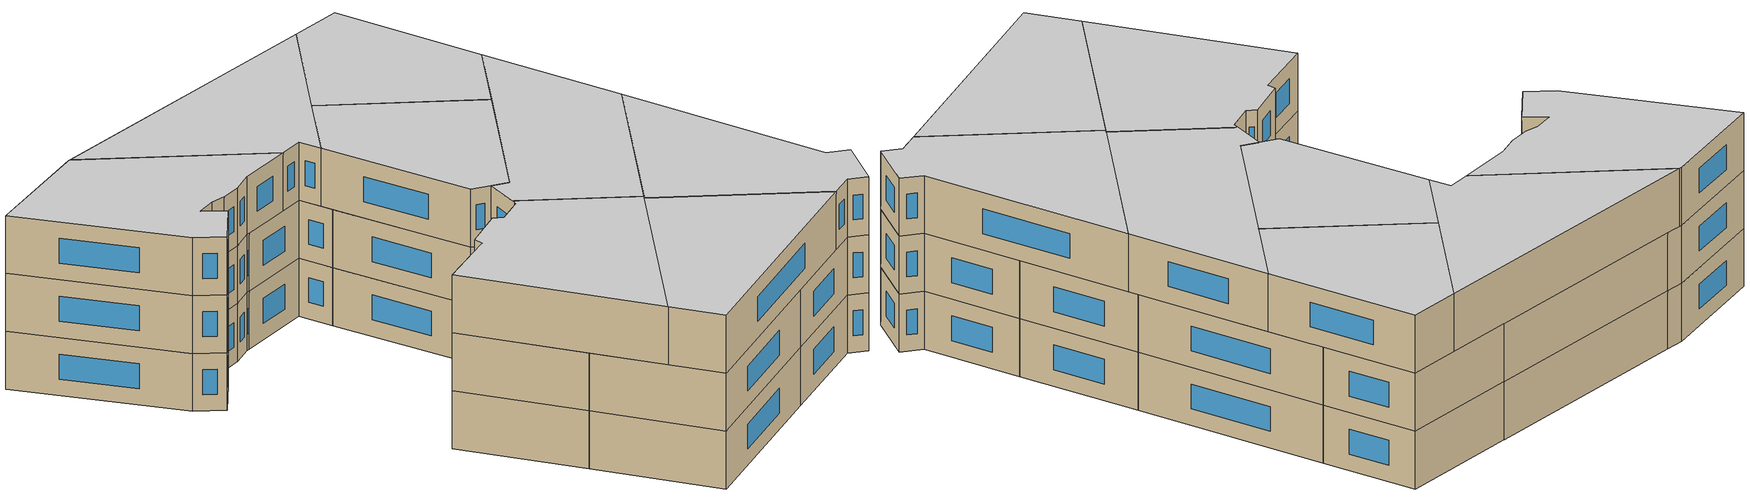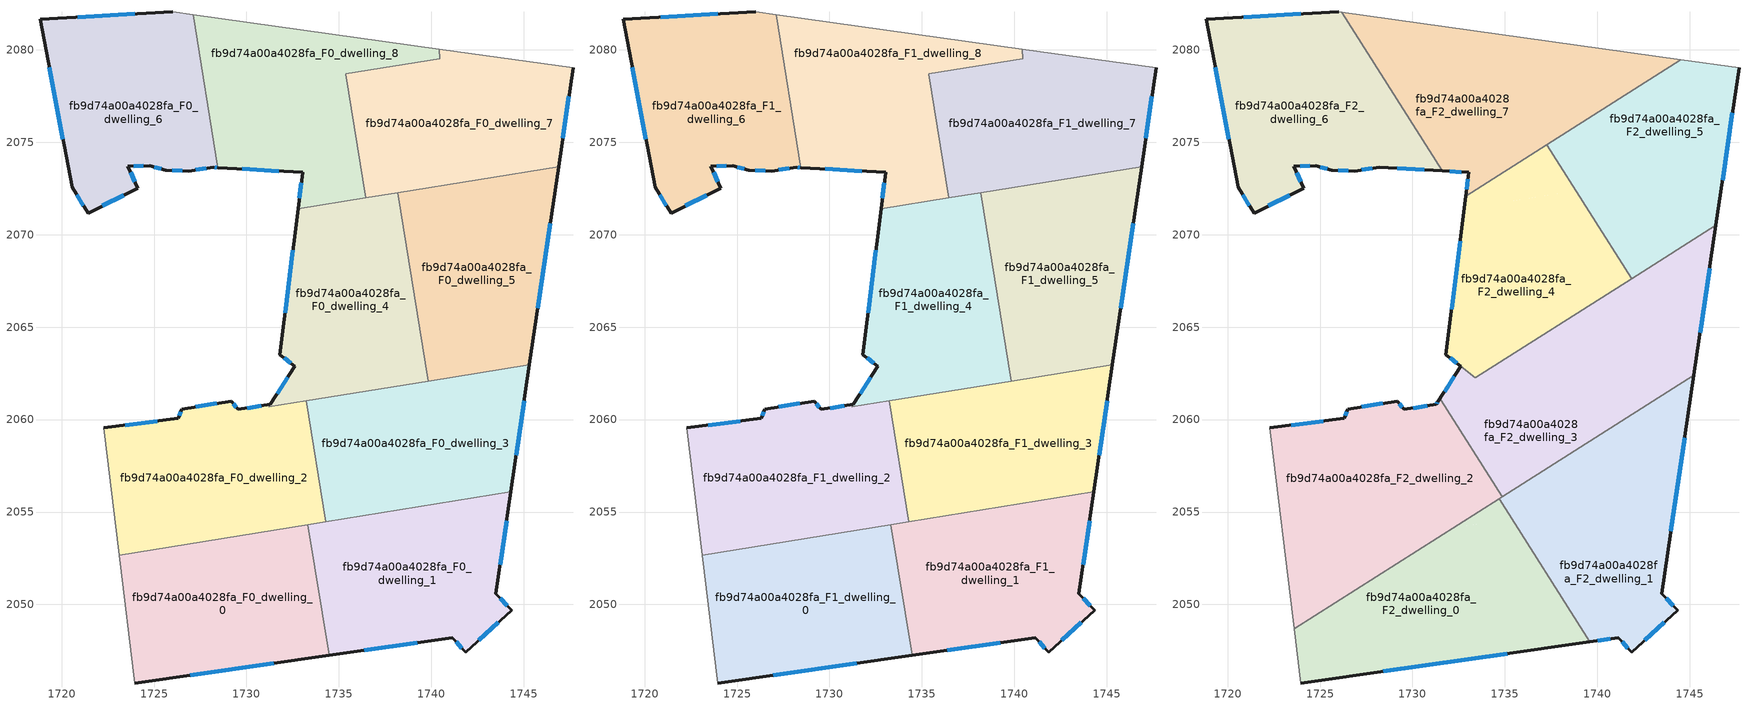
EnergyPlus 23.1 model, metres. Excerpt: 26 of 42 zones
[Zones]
fb9d74a00a4028fa_F0_dwelling_0
 floor ground (EU_floor_Construction): 1733.32,2054.32 1734.47,2047.25 1723.96,2045.75 1723.12,2052.67 z0
 wall outside (EU_wall_Construction): 1723.96,2045.75 1734.47,2047.25 z0:3
 wall to fb9d74a00a4028fa_F0_dwelling_1 (EU_wall_Construction): 1734.47,2047.25 1733.32,2054.32 z0:3
 wall adiabatic (EU_wall_Construction): 1723.12,2052.67 1723.96,2045.75 z0:3
 wall to fb9d74a00a4028fa_F0_dwelling_2 (EU_wall_Construction): 1733.32,2054.32 1723.12,2052.67 z0:3
 window (EU_Window_Construction): 1726.96,2046.17 1731.46,2046.82 z0.86:2.14
fb9d74a00a4028fa_F0_dwelling_1
 floor ground (EU_floor_Construction): 1744.3,2056.1 1743.49,2050.58 1744.34,2049.68 1741.86,2047.4 1741.14,2048.2 1734.47,2047.25 1733.32,2054.32 z0
 wall outside (EU_wall_Construction): 1734.47,2047.25 1741.14,2048.2 1741.86,2047.4 1744.34,2049.68 1743.49,2050.58 1744.3,2056.1 z0:3
 wall to fb9d74a00a4028fa_F0_dwelling_3 (EU_wall_Construction): 1744.3,2056.1 1734.29,2054.48 z0:3
 wall to fb9d74a00a4028fa_F0_dwelling_2 (EU_wall_Construction): 1734.29,2054.48 1733.32,2054.32 z0:3
 window (EU_Window_Construction): 1744.1,2049.94 1743.73,2050.32 / 1742.57,2048.05 1743.63,2049.03 / 1741.34,2047.97 1741.65,2047.63 / 1736.37,2047.52 1739.23,2047.93 / 1743.72,2052.16 1744.07,2054.52 z0.86:2.14
fb9d74a00a4028fa_F0_dwelling_2
 floor ground (EU_floor_Construction): 1733.23,2061.02 1734.29,2054.48 1723.12,2052.67 1722.29,2059.55 1726.32,2060.06 1726.5,2060.56 1729.16,2061 1729.55,2060.55 1731.28,2060.82 1731.2,2060.69 z0
 wall outside (EU_wall_Construction): 1731.28,2060.82 1729.55,2060.55 1729.16,2061 1726.5,2060.56 1726.32,2060.06 1722.29,2059.55 z0:3
 wall to fb9d74a00a4028fa_F0_dwelling_3 (EU_wall_Construction): 1734.29,2054.48 1733.23,2061.02 z0:3
 wall adiabatic (EU_wall_Construction): 1722.29,2059.55 1723.12,2052.67 z0:3
 wall to fb9d74a00a4028fa_F0_dwelling_4 (EU_wall_Construction): 1733.23,2061.02 1731.2,2060.69 1731.28,2060.82 z0:3
 window (EU_Window_Construction): 1726.45,2060.42 1726.37,2060.2 / 1728.4,2060.87 1727.26,2060.69 / 1729.44,2060.68 1729.28,2060.87 / 1730.79,2060.74 1730.05,2060.63 / 1725.17,2059.92 1723.44,2059.7 z0.86:2.14
fb9d74a00a4028fa_F0_dwelling_3
 floor ground (EU_floor_Construction): 1745.31,2062.97 1744.3,2056.1 1734.29,2054.48 1733.23,2061.02 z0
 wall outside (EU_wall_Construction): 1744.3,2056.1 1745.31,2062.97 z0:3
 wall to fb9d74a00a4028fa_F0_dwelling_5 (EU_wall_Construction): 1745.31,2062.97 1739.84,2062.09 z0:3
 wall to fb9d74a00a4028fa_F0_dwelling_4 (EU_wall_Construction): 1739.84,2062.09 1733.23,2061.02 z0:3
 window (EU_Window_Construction): 1744.59,2058.06 1745.02,2061.01 z0.86:2.14
fb9d74a00a4028fa_F0_dwelling_4
 floor ground (EU_floor_Construction): 1738.19,2072.28 1739.84,2062.09 1731.2,2060.69 1731.28,2060.83 1732.62,2062.88 1731.81,2063.52 1732.8,2071.41 z0
 wall outside (EU_wall_Construction): 1732.8,2071.41 1731.81,2063.52 1732.62,2062.88 1731.28,2060.83 z0:3
 wall to fb9d74a00a4028fa_F0_dwelling_5 (EU_wall_Construction): 1739.84,2062.09 1738.19,2072.28 z0:3
 wall to fb9d74a00a4028fa_F0_dwelling_8 (EU_wall_Construction): 1736.46,2072 1732.8,2071.41 z0:3
 wall to fb9d74a00a4028fa_F0_dwelling_7 (EU_wall_Construction): 1738.19,2072.28 1736.46,2072 z0:3
 window (EU_Window_Construction): 1732.52,2069.15 1732.09,2065.77 / 1732.24,2062.29 1731.66,2061.41 / 1732.04,2063.34 1732.39,2063.06 z0.86:2.14
fb9d74a00a4028fa_F0_dwelling_5
 floor ground (EU_floor_Construction): 1746.88,2073.69 1745.31,2062.97 1739.84,2062.09 1738.19,2072.28 z0
 wall outside (EU_wall_Construction): 1745.31,2062.97 1746.88,2073.69 z0:3
 wall to fb9d74a00a4028fa_F0_dwelling_7 (EU_wall_Construction): 1746.88,2073.69 1738.19,2072.28 z0:3
 window (EU_Window_Construction): 1745.76,2066.03 1746.43,2070.63 z0.86:2.14
fb9d74a00a4028fa_F0_dwelling_6
 floor ground (EU_floor_Construction): 1727.12,2081.9 1728.46,2073.63 1728.21,2073.65 1726.88,2073.45 1725.63,2073.5 1724.77,2073.73 1723.57,2073.71 1724.13,2072.52 1721.43,2071.17 1720.57,2072.57 1718.83,2081.67 1726.01,2082.05 z0
 wall outside (EU_wall_Construction): 1726.01,2082.05 1718.83,2081.67 1720.57,2072.57 1721.43,2071.17 1724.13,2072.52 1723.57,2073.71 1724.77,2073.73 1725.63,2073.5 1726.88,2073.45 1728.21,2073.65 1728.46,2073.63 z0:3
 wall adiabatic (EU_wall_Construction): 1727.12,2081.9 1726.01,2082.05 z0:3
 wall to fb9d74a00a4028fa_F0_dwelling_8 (EU_wall_Construction): 1728.46,2073.63 1727.12,2081.9 z0:3
 window (EU_Window_Construction): 1728.28,2073.64 1728.39,2073.64 / 1727.26,2073.5 1727.83,2073.59 / 1725.99,2073.49 1726.53,2073.46 / 1725.02,2073.66 1725.38,2073.56 / 1723.91,2073.72 1724.43,2073.72 / 1723.97,2072.86 1723.73,2073.37 / 1722.2,2071.56 1723.35,2072.13 / 1720.81,2072.17 1721.18,2071.57 / 1719.33,2079.07 1720.07,2075.17 / 1723.96,2081.94 1720.88,2081.78 z0.86:2.14
fb9d74a00a4028fa_F0_dwelling_7
 floor ground (EU_floor_Construction): 1747.66,2079.02 1746.88,2073.69 1736.46,2072 1735.38,2078.7 1740.44,2079.52 1740.44,2080.03 z0
 wall outside (EU_wall_Construction): 1746.88,2073.69 1747.66,2079.02 z0:3
 wall to fb9d74a00a4028fa_F0_dwelling_8 (EU_wall_Construction): 1740.44,2080.03 1740.44,2079.52 1735.38,2078.7 1736.46,2072 z0:3
 wall adiabatic (EU_wall_Construction): 1747.66,2079.02 1740.44,2080.03 z0:3
 window (EU_Window_Construction): 1747.1,2075.21 1747.44,2077.5 z0.86:2.14
fb9d74a00a4028fa_F0_dwelling_8
 floor ground (EU_floor_Construction): 1740.43,2080.04 1740.44,2079.52 1735.38,2078.7 1736.46,2072 1732.8,2071.41 1733.04,2073.37 1728.46,2073.63 1727.12,2081.9 z0
 wall outside (EU_wall_Construction): 1728.46,2073.63 1733.04,2073.37 1732.8,2071.41 z0:3
 wall adiabatic (EU_wall_Construction): 1740.43,2080.04 1727.12,2081.9 z0:3
 window (EU_Window_Construction): 1729.77,2073.56 1731.73,2073.45 / 1732.97,2072.81 1732.87,2071.97 z0.86:2.14
fb9d74a00a4028fa_F1_dwelling_0
 floor to fb9d74a00a4028fa_F0_dwelling_0 (EU_floor_Construction): 1733.32,2054.32 1734.47,2047.25 1723.96,2045.75 1723.12,2052.67 z3
 wall outside (EU_wall_Construction): 1723.96,2045.75 1734.47,2047.25 z3:6
 wall to fb9d74a00a4028fa_F1_dwelling_1 (EU_wall_Construction): 1734.47,2047.25 1733.32,2054.32 z3:6
 wall adiabatic (EU_wall_Construction): 1723.12,2052.67 1723.96,2045.75 z3:6
 wall to fb9d74a00a4028fa_F1_dwelling_2 (EU_wall_Construction): 1733.32,2054.32 1723.12,2052.67 z3:6
 window (EU_Window_Construction): 1726.96,2046.17 1731.46,2046.82 z3.86:5.14
fb9d74a00a4028fa_F1_dwelling_1
 floor to fb9d74a00a4028fa_F0_dwelling_1 (EU_floor_Construction): 1744.3,2056.1 1743.49,2050.58 1744.34,2049.68 1741.86,2047.4 1741.14,2048.2 1734.47,2047.25 1733.32,2054.32 z3
 wall outside (EU_wall_Construction): 1734.47,2047.25 1741.14,2048.2 1741.86,2047.4 1744.34,2049.68 1743.49,2050.58 1744.3,2056.1 z3:6
 wall to fb9d74a00a4028fa_F1_dwelling_3 (EU_wall_Construction): 1744.3,2056.1 1734.29,2054.48 z3:6
 wall to fb9d74a00a4028fa_F1_dwelling_2 (EU_wall_Construction): 1734.29,2054.48 1733.32,2054.32 z3:6
 window (EU_Window_Construction): 1744.1,2049.94 1743.73,2050.32 / 1742.57,2048.05 1743.63,2049.03 / 1741.34,2047.97 1741.65,2047.63 / 1736.37,2047.52 1739.23,2047.93 / 1743.72,2052.16 1744.07,2054.52 z3.86:5.14
fb9d74a00a4028fa_F1_dwelling_2
 floor to fb9d74a00a4028fa_F0_dwelling_2 (EU_floor_Construction): 1733.23,2061.02 1734.29,2054.48 1723.12,2052.67 1722.29,2059.55 1726.32,2060.06 1726.5,2060.56 1729.16,2061 1729.55,2060.55 1731.28,2060.82 1731.2,2060.69 z3
 wall outside (EU_wall_Construction): 1731.28,2060.82 1729.55,2060.55 1729.16,2061 1726.5,2060.56 1726.32,2060.06 1722.29,2059.55 z3:6
 wall to fb9d74a00a4028fa_F1_dwelling_3 (EU_wall_Construction): 1734.29,2054.48 1733.23,2061.02 z3:6
 wall adiabatic (EU_wall_Construction): 1722.29,2059.55 1723.12,2052.67 z3:6
 wall to fb9d74a00a4028fa_F1_dwelling_4 (EU_wall_Construction): 1733.23,2061.02 1731.2,2060.69 1731.28,2060.82 z3:6
 window (EU_Window_Construction): 1726.45,2060.42 1726.37,2060.2 / 1728.4,2060.87 1727.26,2060.69 / 1729.44,2060.68 1729.28,2060.87 / 1730.79,2060.74 1730.05,2060.63 / 1725.17,2059.92 1723.44,2059.7 z3.86:5.14
fb9d74a00a4028fa_F1_dwelling_3
 floor to fb9d74a00a4028fa_F0_dwelling_3 (EU_floor_Construction): 1745.31,2062.97 1744.3,2056.1 1734.29,2054.48 1733.23,2061.02 z3
 wall outside (EU_wall_Construction): 1744.3,2056.1 1745.31,2062.97 z3:6
 wall to fb9d74a00a4028fa_F1_dwelling_5 (EU_wall_Construction): 1745.31,2062.97 1739.84,2062.09 z3:6
 wall to fb9d74a00a4028fa_F1_dwelling_4 (EU_wall_Construction): 1739.84,2062.09 1733.23,2061.02 z3:6
 window (EU_Window_Construction): 1744.59,2058.06 1745.02,2061.01 z3.86:5.14
fb9d74a00a4028fa_F1_dwelling_4
 floor to fb9d74a00a4028fa_F0_dwelling_4 (EU_floor_Construction): 1738.19,2072.28 1739.84,2062.09 1731.2,2060.69 1731.28,2060.83 1732.62,2062.88 1731.81,2063.52 1732.8,2071.41 z3
 wall outside (EU_wall_Construction): 1732.8,2071.41 1731.81,2063.52 1732.62,2062.88 1731.28,2060.83 z3:6
 wall to fb9d74a00a4028fa_F1_dwelling_5 (EU_wall_Construction): 1739.84,2062.09 1738.19,2072.28 z3:6
 wall to fb9d74a00a4028fa_F1_dwelling_8 (EU_wall_Construction): 1736.46,2072 1732.8,2071.41 z3:6
 wall to fb9d74a00a4028fa_F1_dwelling_7 (EU_wall_Construction): 1738.19,2072.28 1736.46,2072 z3:6
 window (EU_Window_Construction): 1732.52,2069.15 1732.09,2065.77 / 1732.24,2062.29 1731.66,2061.41 / 1732.04,2063.34 1732.39,2063.06 z3.86:5.14
fb9d74a00a4028fa_F1_dwelling_5
 floor to fb9d74a00a4028fa_F0_dwelling_5 (EU_floor_Construction): 1746.88,2073.69 1745.31,2062.97 1739.84,2062.09 1738.19,2072.28 z3
 wall outside (EU_wall_Construction): 1745.31,2062.97 1746.88,2073.69 z3:6
 wall to fb9d74a00a4028fa_F1_dwelling_7 (EU_wall_Construction): 1746.88,2073.69 1738.19,2072.28 z3:6
 window (EU_Window_Construction): 1745.76,2066.03 1746.43,2070.63 z3.86:5.14
fb9d74a00a4028fa_F1_dwelling_6
 floor to fb9d74a00a4028fa_F0_dwelling_6 (EU_floor_Construction): 1727.12,2081.9 1728.46,2073.63 1728.21,2073.65 1726.88,2073.45 1725.63,2073.5 1724.77,2073.73 1723.57,2073.71 1724.13,2072.52 1721.43,2071.17 1720.57,2072.57 1718.83,2081.67 1726.01,2082.05 z3
 wall outside (EU_wall_Construction): 1726.01,2082.05 1718.83,2081.67 1720.57,2072.57 1721.43,2071.17 1724.13,2072.52 1723.57,2073.71 1724.77,2073.73 1725.63,2073.5 1726.88,2073.45 1728.21,2073.65 1728.46,2073.63 z3:6
 wall adiabatic (EU_wall_Construction): 1727.12,2081.9 1726.01,2082.05 z3:6
 wall to fb9d74a00a4028fa_F1_dwelling_8 (EU_wall_Construction): 1728.46,2073.63 1727.12,2081.9 z3:6
 window (EU_Window_Construction): 1728.28,2073.64 1728.39,2073.64 / 1727.26,2073.5 1727.83,2073.59 / 1725.99,2073.49 1726.53,2073.46 / 1725.02,2073.66 1725.38,2073.56 / 1723.91,2073.72 1724.43,2073.72 / 1723.97,2072.86 1723.73,2073.37 / 1722.2,2071.56 1723.35,2072.13 / 1720.81,2072.17 1721.18,2071.57 / 1719.33,2079.07 1720.07,2075.17 / 1723.96,2081.94 1720.88,2081.78 z3.86:5.14
fb9d74a00a4028fa_F1_dwelling_7
 floor to fb9d74a00a4028fa_F0_dwelling_7 (EU_floor_Construction): 1747.66,2079.02 1746.88,2073.69 1736.46,2072 1735.38,2078.7 1740.44,2079.52 1740.44,2080.03 z3
 wall outside (EU_wall_Construction): 1746.88,2073.69 1747.66,2079.02 z3:6
 wall to fb9d74a00a4028fa_F1_dwelling_8 (EU_wall_Construction): 1740.44,2080.03 1740.44,2079.52 1735.38,2078.7 1736.46,2072 z3:6
 wall adiabatic (EU_wall_Construction): 1747.66,2079.02 1740.44,2080.03 z3:6
 window (EU_Window_Construction): 1747.1,2075.21 1747.44,2077.5 z3.86:5.14
fb9d74a00a4028fa_F1_dwelling_8
 floor to fb9d74a00a4028fa_F0_dwelling_8 (EU_floor_Construction): 1740.43,2080.04 1740.44,2079.52 1735.38,2078.7 1736.46,2072 1732.8,2071.41 1733.04,2073.37 1728.46,2073.63 1727.12,2081.9 z3
 wall outside (EU_wall_Construction): 1728.46,2073.63 1733.04,2073.37 1732.8,2071.41 z3:6
 wall adiabatic (EU_wall_Construction): 1740.43,2080.04 1727.12,2081.9 z3:6
 window (EU_Window_Construction): 1729.77,2073.56 1731.73,2073.45 / 1732.97,2072.81 1732.87,2071.97 z3.86:5.14
fb9d74a00a4028fa_F2_dwelling_0
 floor to fb9d74a00a4028fa_F1_dwelling_0 (EU_floor_Construction): 1733.32,2054.32 1734.47,2047.25 1723.96,2045.75 1723.6,2048.67 1732.22,2054.14 z6
 floor to fb9d74a00a4028fa_F1_dwelling_1 (EU_floor_Construction): 1735.35,2054.65 1739.59,2047.98 1734.47,2047.25 1733.32,2054.32 z6
 floor to fb9d74a00a4028fa_F1_dwelling_2 (EU_floor_Construction): 1734.15,2055.36 1734.29,2054.48 1732.23,2054.14 z6
 floor to fb9d74a00a4028fa_F1_dwelling_3 (EU_floor_Construction): 1734.68,2055.71 1735.35,2054.65 1734.29,2054.48 1734.15,2055.36 z6
 wall outside (EU_wall_Construction): 1723.96,2045.75 1739.59,2047.98 z6:9
 wall adiabatic (EU_wall_Construction): 1723.6,2048.67 1723.96,2045.75 z6:9
 wall to fb9d74a00a4028fa_F2_dwelling_1 (EU_wall_Construction): 1739.59,2047.98 1734.68,2055.71 z6:9
 wall to fb9d74a00a4028fa_F2_dwelling_2 (EU_wall_Construction): 1734.68,2055.71 1723.6,2048.67 z6:9
 window (EU_Window_Construction): 1728.42,2046.38 1735.12,2047.34 z6.86:8.14
 ceiling to fb9d74a00a4028fa_F3_dwelling_0 (EU_floor_Construction): 1739.59,2047.98 1734.68,2055.71 1723.6,2048.67 1723.96,2045.75 z9
fb9d74a00a4028fa_F2_dwelling_1
 floor to fb9d74a00a4028fa_F1_dwelling_1 (EU_floor_Construction): 1744.3,2056.1 1743.49,2050.58 1744.34,2049.68 1741.86,2047.4 1741.14,2048.2 1739.59,2047.98 1735.35,2054.65 z6
 floor to fb9d74a00a4028fa_F1_dwelling_3 (EU_floor_Construction): 1745.22,2062.39 1744.3,2056.1 1735.35,2054.65 1734.68,2055.71 z6
 wall outside (EU_wall_Construction): 1739.59,2047.98 1741.14,2048.2 1741.86,2047.4 1744.34,2049.68 1743.49,2050.58 1745.22,2062.39 z6:9
 wall to fb9d74a00a4028fa_F2_dwelling_3 (EU_wall_Construction): 1745.22,2062.39 1734.87,2055.82 z6:9
 wall to fb9d74a00a4028fa_F2_dwelling_2 (EU_wall_Construction): 1734.86,2055.82 1734.68,2055.71 z6:9
 window (EU_Window_Construction): 1744.1,2049.94 1743.73,2050.32 / 1742.57,2048.05 1743.63,2049.03 / 1741.34,2047.97 1741.65,2047.63 / 1740.03,2048.04 1740.69,2048.13 / 1743.98,2053.96 1744.73,2059.02 z6.86:8.14
 ceiling to fb9d74a00a4028fa_F3_dwelling_1 (EU_floor_Construction): 1744.34,2049.68 1743.49,2050.58 1745.22,2062.39 1734.68,2055.71 1739.59,2047.98 1741.14,2048.2 1741.86,2047.4 z9
fb9d74a00a4028fa_F2_dwelling_2
 floor to fb9d74a00a4028fa_F1_dwelling_2 (EU_floor_Construction): 1731.72,2060.77 1733.8,2057.49 1734.15,2055.36 1732.22,2054.14 1723.12,2052.67 1722.29,2059.55 1726.32,2060.06 1726.5,2060.56 1729.16,2061 1729.55,2060.55 1731.28,2060.82 1731.2,2060.69 z6
 floor to fb9d74a00a4028fa_F1_dwelling_0 (EU_floor_Construction): 1732.22,2054.14 1723.6,2048.67 1723.12,2052.67 z6
 floor to fb9d74a00a4028fa_F1_dwelling_4 (EU_floor_Construction): 1731.53,2061.07 1731.72,2060.77 1731.2,2060.69 1731.28,2060.83 1731.38,2060.98 z6
 floor to fb9d74a00a4028fa_F1_dwelling_3 (EU_floor_Construction): 1733.8,2057.49 1734.86,2055.82 1734.15,2055.36 z6
 wall outside (EU_wall_Construction): 1731.38,2060.97 1731.28,2060.82 1729.55,2060.55 1729.16,2061 1726.5,2060.56 1726.32,2060.06 1722.29,2059.55 z6:9
 wall to fb9d74a00a4028fa_F2_dwelling_3 (EU_wall_Construction): 1734.86,2055.82 1731.53,2061.07 1731.38,2060.97 z6:9
 wall adiabatic (EU_wall_Construction): 1722.29,2059.55 1723.6,2048.67 z6:9
 window (EU_Window_Construction): 1725.17,2059.92 1723.44,2059.7 / 1726.45,2060.42 1726.37,2060.2 / 1728.4,2060.87 1727.26,2060.69 / 1729.44,2060.68 1729.28,2060.87 / 1730.79,2060.74 1730.05,2060.63 / 1731.35,2060.93 1731.31,2060.87 z6.86:8.14
 ceiling to fb9d74a00a4028fa_F3_dwelling_2 (EU_floor_Construction): 1734.86,2055.82 1731.53,2061.07 1731.38,2060.97 1731.28,2060.82 1729.55,2060.55 1729.16,2061 1726.5,2060.56 1726.32,2060.06 1722.29,2059.55 1723.6,2048.67 z9
fb9d74a00a4028fa_F2_dwelling_3
 floor to fb9d74a00a4028fa_F1_dwelling_3 (EU_floor_Construction): 1745.31,2062.97 1745.22,2062.39 1734.86,2055.82 1733.8,2057.49 1733.23,2061.02 z6
 floor to fb9d74a00a4028fa_F1_dwelling_2 (EU_floor_Construction): 1733.23,2061.02 1733.8,2057.49 1731.72,2060.77 z6
 floor to fb9d74a00a4028fa_F1_dwelling_5 (EU_floor_Construction): 1746.41,2070.51 1745.31,2062.97 1739.84,2062.09 1739.21,2065.94 z6
 floor to fb9d74a00a4028fa_F1_dwelling_4 (EU_floor_Construction): 1739.21,2065.94 1739.84,2062.09 1731.72,2060.77 1731.53,2061.07 1731.38,2060.98 1732.62,2062.87 1733.4,2062.26 z6
 wall outside (EU_wall_Construction): 1745.22,2062.39 1746.41,2070.51 / 1732.62,2062.88 1731.38,2060.97 z6:9
 wall to fb9d74a00a4028fa_F2_dwelling_4 (EU_wall_Construction): 1741.85,2067.62 1733.4,2062.26 1732.62,2062.88 z6:9
 wall to fb9d74a00a4028fa_F2_dwelling_5 (EU_wall_Construction): 1746.41,2070.51 1741.85,2067.62 z6:9
 window (EU_Window_Construction): 1745.56,2064.71 1746.07,2068.19 / 1732.27,2062.33 1731.73,2061.52 z6.86:8.14
 ceiling to fb9d74a00a4028fa_F3_dwelling_3 (EU_floor_Construction): 1745.22,2062.39 1746.41,2070.51 1733.4,2062.26 1732.62,2062.88 1731.38,2060.97 1731.53,2061.07 1734.86,2055.82 z9
fb9d74a00a4028fa_F2_dwelling_4
 floor to fb9d74a00a4028fa_F1_dwelling_4 (EU_floor_Construction): 1738.19,2072.28 1739.21,2065.94 1733.4,2062.26 1731.81,2063.52 1732.8,2071.41 z6
 floor to fb9d74a00a4028fa_F1_dwelling_5 (EU_floor_Construction): 1738.82,2072.38 1741.85,2067.62 1739.21,2065.94 1738.19,2072.28 z6
 floor to fb9d74a00a4028fa_F1_dwelling_8 (EU_floor_Construction): 1736.12,2074.14 1736.46,2072 1732.8,2071.41 1732.88,2072.09 z6
 floor to fb9d74a00a4028fa_F1_dwelling_7 (EU_floor_Construction): 1737.25,2074.86 1738.82,2072.38 1736.46,2072 1736.12,2074.14 z6
 wall outside (EU_wall_Construction): 1732.88,2072.09 1731.81,2063.52 1732.62,2062.87 z6:9
 wall to fb9d74a00a4028fa_F2_dwelling_5 (EU_wall_Construction): 1741.85,2067.62 1737.25,2074.86 z6:9
 wall to fb9d74a00a4028fa_F2_dwelling_7 (EU_wall_Construction): 1737.25,2074.86 1732.88,2072.09 z6:9
 window (EU_Window_Construction): 1732.58,2069.64 1732.12,2065.97 / 1732.04,2063.33 1732.39,2063.06 z6.86:8.14
 ceiling to fb9d74a00a4028fa_F3_dwelling_4 (EU_floor_Construction): 1741.85,2067.62 1737.25,2074.86 1732.88,2072.09 1731.81,2063.52 1733.4,2062.26 z9
fb9d74a00a4028fa_F2_dwelling_5
 floor to fb9d74a00a4028fa_F1_dwelling_5 (EU_floor_Construction): 1746.88,2073.69 1746.41,2070.51 1741.85,2067.62 1738.82,2072.38 z6
 floor to fb9d74a00a4028fa_F1_dwelling_7 (EU_floor_Construction): 1747.66,2079.02 1746.88,2073.69 1738.82,2072.38 1737.25,2074.86 1744.51,2079.46 z6
 wall outside (EU_wall_Construction): 1746.41,2070.51 1747.66,2079.02 z6:9
 wall adiabatic (EU_wall_Construction): 1747.66,2079.02 1744.51,2079.46 z6:9
 wall to fb9d74a00a4028fa_F2_dwelling_7 (EU_wall_Construction): 1744.51,2079.46 1737.25,2074.86 z6:9
 window (EU_Window_Construction): 1746.77,2072.94 1747.31,2076.59 z6.86:8.14
 ceiling to fb9d74a00a4028fa_F3_dwelling_5 (EU_floor_Construction): 1746.41,2070.51 1747.66,2079.02 1744.51,2079.46 1737.25,2074.86 1741.85,2067.62 z9
fb9d74a00a4028fa_F2_dwelling_6
 floor to fb9d74a00a4028fa_F1_dwelling_6 (EU_floor_Construction): 1727.41,2080.08 1728.46,2073.63 1728.21,2073.65 1726.88,2073.45 1725.63,2073.5 1724.77,2073.73 1723.57,2073.71 1724.13,2072.52 1721.43,2071.17 1720.57,2072.57 1718.83,2081.67 1726.01,2082.05 1726.18,2082.03 z6
 floor to fb9d74a00a4028fa_F1_dwelling_8 (EU_floor_Construction): 1727.41,2080.08 1731.62,2073.45 1728.46,2073.63 z6
 wall outside (EU_wall_Construction): 1723.57,2073.71 1723.58,2073.71 1724.77,2073.73 1725.63,2073.5 1726.88,2073.45 1728.21,2073.65 1731.62,2073.45 / 1726.01,2082.05 1718.83,2081.67 1720.57,2072.57 1721.43,2071.17 1724.13,2072.52 1723.57,2073.7 z6:9
 wall adiabatic (EU_wall_Construction): 1726.18,2082.03 1726.01,2082.05 z6:9
 wall to fb9d74a00a4028fa_F2_dwelling_7 (EU_wall_Construction): 1731.62,2073.45 1726.18,2082.03 z6:9
 window (EU_Window_Construction): 1725.02,2073.66 1725.38,2073.56 / 1723.92,2073.72 1724.43,2073.72 / 1723.97,2072.86 1723.73,2073.37 / 1722.2,2071.56 1723.35,2072.13 / 1720.81,2072.17 1721.18,2071.57 / 1719.33,2079.07 1720.07,2075.17 / 1723.96,2081.94 1720.88,2081.78 / 1729.19,2073.59 1730.65,2073.51 / 1727.26,2073.5 1727.83,2073.59 / 1725.99,2073.49 1726.53,2073.46 z6.86:8.14
 ceiling to fb9d74a00a4028fa_F3_dwelling_6 (EU_floor_Construction): 1731.62,2073.45 1726.18,2082.03 1726.01,2082.05 1718.83,2081.67 1720.57,2072.57 1721.43,2071.17 1724.13,2072.52 1723.57,2073.71 1723.58,2073.71 1724.77,2073.73 1725.63,2073.5 1726.88,2073.45 1728.21,2073.65 z9
fb9d74a00a4028fa_F2_dwelling_7
 floor to fb9d74a00a4028fa_F1_dwelling_7 (EU_floor_Construction): 1744.51,2079.46 1736.12,2074.14 1735.38,2078.7 1740.44,2079.52 1740.44,2080.03 z6
 floor to fb9d74a00a4028fa_F1_dwelling_8 (EU_floor_Construction): 1740.44,2080.03 1740.44,2079.52 1735.38,2078.7 1736.12,2074.14 1732.88,2072.09 1733.04,2073.37 1731.62,2073.45 1727.41,2080.08 1727.12,2081.9 z6
 floor to fb9d74a00a4028fa_F1_dwelling_6 (EU_floor_Construction): 1727.12,2081.9 1727.41,2080.08 1726.18,2082.03 z6
 wall outside (EU_wall_Construction): 1731.62,2073.45 1733.04,2073.37 1732.88,2072.09 z6:9
 wall adiabatic (EU_wall_Construction): 1744.51,2079.46 1726.18,2082.03 z6:9
 window (EU_Window_Construction): 1733,2073 1732.93,2072.45 / 1732.03,2073.43 1732.64,2073.39 z6.86:8.14
 ceiling to fb9d74a00a4028fa_F3_dwelling_7 (EU_floor_Construction): 1744.51,2079.46 1726.18,2082.03 1731.62,2073.45 1733.04,2073.37 1732.88,2072.09 z9
[Building]
EU S2 Campaign: North Axis=0; Terrain=City; Solar Distribution=FullExterior
[Site:Location]
Helsinki-Vantaa.AP: Latitude=60.317; Longitude=24.963; Time Zone=2; Elevation=54.6
[SizingPeriod:WeatherFileDays]
AnnualSizingPeriod: Begin Month=1; Begin Day of Month=1; End Month=12; End Day of Month=31; Day of Week for Start Day=Monday; Use Weather File Daylight Saving Period=No; Use Weather File Rain and Snow Indicators=No
[MATERIAL]
EU_InternalMass_Material: Roughness=MediumRough; Thickness=0.1; Conductivity=1; Density=1800; Specific Heat=900; Thermal Absorptance=0.9; Solar Absorptance=0.7; Visible Absorptance=0.7
[MATERIAL:NOMASS] Roughness=MediumRough; Thermal Absorptance=0.9; Solar Absorptance=0.7; Visible Absorptance=0.7
Name | Thermal Resistance
EU_wall_NoMass | 1.10183
EU_floor_NoMass | 1.70606
[WINDOWMATERIAL:SIMPLEGLAZINGSYSTEM]
EU_Window_SimpleGlazing: UFactor=3.11035; Solar Heat Gain Coefficient=0.8; Visible Transmittance=0.8
[CONSTRUCTION]
EU_wall_Construction: EU_wall_NoMass
EU_floor_Construction: EU_floor_NoMass
EU_Window_Construction: EU_Window_SimpleGlazing
EU_InternalMass_Construction: EU_InternalMass_Material
[ZONE] Type=1; Multiplier=1; Ceiling Height=autocalculate; Floor Area=autocalculate; Part of Total Floor Area=Yes
Name | Volume
fb9d74a00a4028fa_F0_dwelling_0; fb9d74a00a4028fa_F1_dwelling_0 | 222.246
fb9d74a00a4028fa_F2_dwelling_0 | 250.042
fb9d74a00a4028fa_F0_dwelling_1; fb9d74a00a4028fa_F1_dwelling_1 | 222.238
fb9d74a00a4028fa_F2_dwelling_1 | 250.027
fb9d74a00a4028fa_F0_dwelling_2; fb9d74a00a4028fa_F1_dwelling_2 | 231.411
fb9d74a00a4028fa_F2_dwelling_2 | 278.883
fb9d74a00a4028fa_F0_dwelling_3; fb9d74a00a4028fa_F1_dwelling_3 | 222.261
fb9d74a00a4028fa_F2_dwelling_3 | 282.253
fb9d74a00a4028fa_F0_dwelling_4; fb9d74a00a4028fa_F1_dwelling_4 | 213.082
fb9d74a00a4028fa_F2_dwelling_4 | 217.806
fb9d74a00a4028fa_F0_dwelling_5; fb9d74a00a4028fa_F1_dwelling_5 | 222.279
fb9d74a00a4028fa_F2_dwelling_5 | 221.197
fb9d74a00a4028fa_F0_dwelling_6; fb9d74a00a4028fa_F1_dwelling_6 | 222.259
fb9d74a00a4028fa_F2_dwelling_6 | 250.031
fb9d74a00a4028fa_F0_dwelling_7; fb9d74a00a4028fa_F1_dwelling_7 | 223.595
fb9d74a00a4028fa_F2_dwelling_7 | 250.017
fb9d74a00a4028fa_F0_dwelling_8; fb9d74a00a4028fa_F1_dwelling_8 | 220.934
[INTERNALMASS] Construction=EU_InternalMass_Construction
Name | Zone or ZoneList | Surface Area
fb9d74a00a4028fa_F0_dwelling_0_EU_InternalMass | fb9d74a00a4028fa_F0_dwelling_0 | 74.0817
fb9d74a00a4028fa_F0_dwelling_1_EU_InternalMass | fb9d74a00a4028fa_F0_dwelling_1 | 74.0799
fb9d74a00a4028fa_F0_dwelling_2_EU_InternalMass | fb9d74a00a4028fa_F0_dwelling_2 | 77.1394
fb9d74a00a4028fa_F0_dwelling_3_EU_InternalMass | fb9d74a00a4028fa_F0_dwelling_3 | 74.0877
fb9d74a00a4028fa_F0_dwelling_4_EU_InternalMass | fb9d74a00a4028fa_F0_dwelling_4 | 71.0254
fb9d74a00a4028fa_F0_dwelling_5_EU_InternalMass | fb9d74a00a4028fa_F0_dwelling_5 | 74.0918
fb9d74a00a4028fa_F0_dwelling_6_EU_InternalMass | fb9d74a00a4028fa_F0_dwelling_6 | 74.089
fb9d74a00a4028fa_F0_dwelling_7_EU_InternalMass | fb9d74a00a4028fa_F0_dwelling_7 | 74.5306
fb9d74a00a4028fa_F0_dwelling_8_EU_InternalMass | fb9d74a00a4028fa_F0_dwelling_8 | 73.6468
fb9d74a00a4028fa_F1_dwelling_0_EU_InternalMass | fb9d74a00a4028fa_F1_dwelling_0 | 74.0817
fb9d74a00a4028fa_F1_dwelling_1_EU_InternalMass | fb9d74a00a4028fa_F1_dwelling_1 | 74.0799
fb9d74a00a4028fa_F1_dwelling_2_EU_InternalMass | fb9d74a00a4028fa_F1_dwelling_2 | 77.1394
fb9d74a00a4028fa_F1_dwelling_3_EU_InternalMass | fb9d74a00a4028fa_F1_dwelling_3 | 74.0877
fb9d74a00a4028fa_F1_dwelling_4_EU_InternalMass | fb9d74a00a4028fa_F1_dwelling_4 | 71.0254
fb9d74a00a4028fa_F1_dwelling_5_EU_InternalMass | fb9d74a00a4028fa_F1_dwelling_5 | 74.0918
fb9d74a00a4028fa_F1_dwelling_6_EU_InternalMass | fb9d74a00a4028fa_F1_dwelling_6 | 74.089
fb9d74a00a4028fa_F1_dwelling_7_EU_InternalMass | fb9d74a00a4028fa_F1_dwelling_7 | 74.5306
fb9d74a00a4028fa_F1_dwelling_8_EU_InternalMass | fb9d74a00a4028fa_F1_dwelling_8 | 73.6468
fb9d74a00a4028fa_F2_dwelling_0_EU_InternalMass | fb9d74a00a4028fa_F2_dwelling_0 | 83.3487
fb9d74a00a4028fa_F2_dwelling_1_EU_InternalMass | fb9d74a00a4028fa_F2_dwelling_1 | 83.3391
fb9d74a00a4028fa_F2_dwelling_2_EU_InternalMass | fb9d74a00a4028fa_F2_dwelling_2 | 92.966
fb9d74a00a4028fa_F2_dwelling_3_EU_InternalMass | fb9d74a00a4028fa_F2_dwelling_3 | 94.082
fb9d74a00a4028fa_F2_dwelling_4_EU_InternalMass | fb9d74a00a4028fa_F2_dwelling_4 | 72.5993
fb9d74a00a4028fa_F2_dwelling_5_EU_InternalMass | fb9d74a00a4028fa_F2_dwelling_5 | 73.7305
fb9d74a00a4028fa_F2_dwelling_6_EU_InternalMass | fb9d74a00a4028fa_F2_dwelling_6 | 83.3436
fb9d74a00a4028fa_F2_dwelling_7_EU_InternalMass | fb9d74a00a4028fa_F2_dwelling_7 | 83.338
[OTHEREQUIPMENT] Fuel Type=Electricity; Design Level Calculation Method=Watts/Area; Power per Zone Floor Area=1; Fraction Latent=0; Fraction Radiant=0; Fraction Lost=0; Carbon Dioxide Generation Rate=0; EndUse Subcategory=EU_Step8_InternalGains
Name | Zone or ZoneList or Space or SpaceList | Schedule
EU_Step8_InternalGain_fb9d74a00a4028fa_F0_dwelling_0_f000 | fb9d74a00a4028fa_F0_dwelling_0 | EU_Step8_GainSchedule_fb9d74a00a4028fa_F0_dwelling_0_f000
EU_Step8_InternalGain_fb9d74a00a4028fa_F0_dwelling_1_f000 | fb9d74a00a4028fa_F0_dwelling_1 | EU_Step8_GainSchedule_fb9d74a00a4028fa_F0_dwelling_1_f000
EU_Step8_InternalGain_fb9d74a00a4028fa_F0_dwelling_2_f000 | fb9d74a00a4028fa_F0_dwelling_2 | EU_Step8_GainSchedule_fb9d74a00a4028fa_F0_dwelling_2_f000
EU_Step8_InternalGain_fb9d74a00a4028fa_F0_dwelling_3_f000 | fb9d74a00a4028fa_F0_dwelling_3 | EU_Step8_GainSchedule_fb9d74a00a4028fa_F0_dwelling_3_f000
EU_Step8_InternalGain_fb9d74a00a4028fa_F0_dwelling_4_f000 | fb9d74a00a4028fa_F0_dwelling_4 | EU_Step8_GainSchedule_fb9d74a00a4028fa_F0_dwelling_4_f000
EU_Step8_InternalGain_fb9d74a00a4028fa_F0_dwelling_5_f000 | fb9d74a00a4028fa_F0_dwelling_5 | EU_Step8_GainSchedule_fb9d74a00a4028fa_F0_dwelling_5_f000
EU_Step8_InternalGain_fb9d74a00a4028fa_F0_dwelling_6_f000 | fb9d74a00a4028fa_F0_dwelling_6 | EU_Step8_GainSchedule_fb9d74a00a4028fa_F0_dwelling_6_f000
EU_Step8_InternalGain_fb9d74a00a4028fa_F0_dwelling_7_f000 | fb9d74a00a4028fa_F0_dwelling_7 | EU_Step8_GainSchedule_fb9d74a00a4028fa_F0_dwelling_7_f000
EU_Step8_InternalGain_fb9d74a00a4028fa_F0_dwelling_8_f000 | fb9d74a00a4028fa_F0_dwelling_8 | EU_Step8_GainSchedule_fb9d74a00a4028fa_F0_dwelling_8_f000
EU_Step8_InternalGain_fb9d74a00a4028fa_F1_dwelling_0_f000 | fb9d74a00a4028fa_F1_dwelling_0 | EU_Step8_GainSchedule_fb9d74a00a4028fa_F1_dwelling_0_f000
EU_Step8_InternalGain_fb9d74a00a4028fa_F1_dwelling_1_f000 | fb9d74a00a4028fa_F1_dwelling_1 | EU_Step8_GainSchedule_fb9d74a00a4028fa_F1_dwelling_1_f000
EU_Step8_InternalGain_fb9d74a00a4028fa_F1_dwelling_2_f000 | fb9d74a00a4028fa_F1_dwelling_2 | EU_Step8_GainSchedule_fb9d74a00a4028fa_F1_dwelling_2_f000
EU_Step8_InternalGain_fb9d74a00a4028fa_F1_dwelling_3_f000 | fb9d74a00a4028fa_F1_dwelling_3 | EU_Step8_GainSchedule_fb9d74a00a4028fa_F1_dwelling_3_f000
EU_Step8_InternalGain_fb9d74a00a4028fa_F1_dwelling_4_f000 | fb9d74a00a4028fa_F1_dwelling_4 | EU_Step8_GainSchedule_fb9d74a00a4028fa_F1_dwelling_4_f000
EU_Step8_InternalGain_fb9d74a00a4028fa_F1_dwelling_5_f000 | fb9d74a00a4028fa_F1_dwelling_5 | EU_Step8_GainSchedule_fb9d74a00a4028fa_F1_dwelling_5_f000
EU_Step8_InternalGain_fb9d74a00a4028fa_F1_dwelling_6_f000 | fb9d74a00a4028fa_F1_dwelling_6 | EU_Step8_GainSchedule_fb9d74a00a4028fa_F1_dwelling_6_f000
EU_Step8_InternalGain_fb9d74a00a4028fa_F1_dwelling_7_f000 | fb9d74a00a4028fa_F1_dwelling_7 | EU_Step8_GainSchedule_fb9d74a00a4028fa_F1_dwelling_7_f000
EU_Step8_InternalGain_fb9d74a00a4028fa_F1_dwelling_8_f000 | fb9d74a00a4028fa_F1_dwelling_8 | EU_Step8_GainSchedule_fb9d74a00a4028fa_F1_dwelling_8_f000
EU_Step8_InternalGain_fb9d74a00a4028fa_F2_dwelling_0_f000 | fb9d74a00a4028fa_F2_dwelling_0 | EU_Step8_GainSchedule_fb9d74a00a4028fa_F2_dwelling_0_f000
EU_Step8_InternalGain_fb9d74a00a4028fa_F2_dwelling_1_f000 | fb9d74a00a4028fa_F2_dwelling_1 | EU_Step8_GainSchedule_fb9d74a00a4028fa_F2_dwelling_1_f000
EU_Step8_InternalGain_fb9d74a00a4028fa_F2_dwelling_2_f000 | fb9d74a00a4028fa_F2_dwelling_2 | EU_Step8_GainSchedule_fb9d74a00a4028fa_F2_dwelling_2_f000
EU_Step8_InternalGain_fb9d74a00a4028fa_F2_dwelling_3_f000 | fb9d74a00a4028fa_F2_dwelling_3 | EU_Step8_GainSchedule_fb9d74a00a4028fa_F2_dwelling_3_f000
EU_Step8_InternalGain_fb9d74a00a4028fa_F2_dwelling_4_f000 | fb9d74a00a4028fa_F2_dwelling_4 | EU_Step8_GainSchedule_fb9d74a00a4028fa_F2_dwelling_4_f000
EU_Step8_InternalGain_fb9d74a00a4028fa_F2_dwelling_5_f000 | fb9d74a00a4028fa_F2_dwelling_5 | EU_Step8_GainSchedule_fb9d74a00a4028fa_F2_dwelling_5_f000
EU_Step8_InternalGain_fb9d74a00a4028fa_F2_dwelling_6_f000 | fb9d74a00a4028fa_F2_dwelling_6 | EU_Step8_GainSchedule_fb9d74a00a4028fa_F2_dwelling_6_f000
EU_Step8_InternalGain_fb9d74a00a4028fa_F2_dwelling_7_f000 | fb9d74a00a4028fa_F2_dwelling_7 | EU_Step8_GainSchedule_fb9d74a00a4028fa_F2_dwelling_7_f000
[ZONEVENTILATION:DESIGNFLOWRATE] Schedule=EU_AlwaysOn; Design Flow Rate Calculation Method=AirChanges/Hour; Air Changes per Hour=0.756316; Ventilation Type=Natural; Fan Pressure Rise=0; Fan Total Efficiency=1; Constant Term Coefficient=1; Temperature Term Coefficient=0; Velocity Term Coefficient=0; Velocity Squared Term Coefficient=0; Minimum Indoor Temperature=-100; Maximum Indoor Temperature=100; Delta Temperature=-100; Minimum Outdoor Temperature=-100; Maximum Outdoor Temperature=100; Maximum Wind Speed=40
Name | Zone or ZoneList or Space or SpaceList
EU_ConstantAir_fb9d74a00a4028fa_F0_dwelling_0 | fb9d74a00a4028fa_F0_dwelling_0
EU_ConstantAir_fb9d74a00a4028fa_F0_dwelling_1 | fb9d74a00a4028fa_F0_dwelling_1
EU_ConstantAir_fb9d74a00a4028fa_F0_dwelling_2 | fb9d74a00a4028fa_F0_dwelling_2
EU_ConstantAir_fb9d74a00a4028fa_F0_dwelling_3 | fb9d74a00a4028fa_F0_dwelling_3
EU_ConstantAir_fb9d74a00a4028fa_F0_dwelling_4 | fb9d74a00a4028fa_F0_dwelling_4
EU_ConstantAir_fb9d74a00a4028fa_F0_dwelling_5 | fb9d74a00a4028fa_F0_dwelling_5
EU_ConstantAir_fb9d74a00a4028fa_F0_dwelling_6 | fb9d74a00a4028fa_F0_dwelling_6
EU_ConstantAir_fb9d74a00a4028fa_F0_dwelling_7 | fb9d74a00a4028fa_F0_dwelling_7
EU_ConstantAir_fb9d74a00a4028fa_F0_dwelling_8 | fb9d74a00a4028fa_F0_dwelling_8
EU_ConstantAir_fb9d74a00a4028fa_F1_dwelling_0 | fb9d74a00a4028fa_F1_dwelling_0
EU_ConstantAir_fb9d74a00a4028fa_F1_dwelling_1 | fb9d74a00a4028fa_F1_dwelling_1
EU_ConstantAir_fb9d74a00a4028fa_F1_dwelling_2 | fb9d74a00a4028fa_F1_dwelling_2
EU_ConstantAir_fb9d74a00a4028fa_F1_dwelling_3 | fb9d74a00a4028fa_F1_dwelling_3
EU_ConstantAir_fb9d74a00a4028fa_F1_dwelling_4 | fb9d74a00a4028fa_F1_dwelling_4
EU_ConstantAir_fb9d74a00a4028fa_F1_dwelling_5 | fb9d74a00a4028fa_F1_dwelling_5
EU_ConstantAir_fb9d74a00a4028fa_F1_dwelling_6 | fb9d74a00a4028fa_F1_dwelling_6
EU_ConstantAir_fb9d74a00a4028fa_F1_dwelling_7 | fb9d74a00a4028fa_F1_dwelling_7
EU_ConstantAir_fb9d74a00a4028fa_F1_dwelling_8 | fb9d74a00a4028fa_F1_dwelling_8
EU_ConstantAir_fb9d74a00a4028fa_F2_dwelling_0 | fb9d74a00a4028fa_F2_dwelling_0
EU_ConstantAir_fb9d74a00a4028fa_F2_dwelling_1 | fb9d74a00a4028fa_F2_dwelling_1
EU_ConstantAir_fb9d74a00a4028fa_F2_dwelling_2 | fb9d74a00a4028fa_F2_dwelling_2
EU_ConstantAir_fb9d74a00a4028fa_F2_dwelling_3 | fb9d74a00a4028fa_F2_dwelling_3
EU_ConstantAir_fb9d74a00a4028fa_F2_dwelling_4 | fb9d74a00a4028fa_F2_dwelling_4
EU_ConstantAir_fb9d74a00a4028fa_F2_dwelling_5 | fb9d74a00a4028fa_F2_dwelling_5
EU_ConstantAir_fb9d74a00a4028fa_F2_dwelling_6 | fb9d74a00a4028fa_F2_dwelling_6
EU_ConstantAir_fb9d74a00a4028fa_F2_dwelling_7 | fb9d74a00a4028fa_F2_dwelling_7
[HVACTEMPLATE:THERMOSTAT] Constant Heating Setpoint=20; Constant Cooling Setpoint=50
EU_HeatOnly_fb9d74a00a4028fa_F0_dwelling_0; EU_HeatOnly_fb9d74a00a4028fa_F0_dwelling_1; EU_HeatOnly_fb9d74a00a4028fa_F0_dwelling_2; EU_HeatOnly_fb9d74a00a4028fa_F0_dwelling_3; EU_HeatOnly_fb9d74a00a4028fa_F0_dwelling_4; EU_HeatOnly_fb9d74a00a4028fa_F0_dwelling_5; EU_HeatOnly_fb9d74a00a4028fa_F0_dwelling_6; EU_HeatOnly_fb9d74a00a4028fa_F0_dwelling_7; EU_HeatOnly_fb9d74a00a4028fa_F0_dwelling_8; EU_HeatOnly_fb9d74a00a4028fa_F1_dwelling_0; EU_HeatOnly_fb9d74a00a4028fa_F1_dwelling_1; EU_HeatOnly_fb9d74a00a4028fa_F1_dwelling_2; EU_HeatOnly_fb9d74a00a4028fa_F1_dwelling_3; EU_HeatOnly_fb9d74a00a4028fa_F1_dwelling_4; EU_HeatOnly_fb9d74a00a4028fa_F1_dwelling_5; EU_HeatOnly_fb9d74a00a4028fa_F1_dwelling_6; EU_HeatOnly_fb9d74a00a4028fa_F1_dwelling_7; EU_HeatOnly_fb9d74a00a4028fa_F1_dwelling_8; EU_HeatOnly_fb9d74a00a4028fa_F2_dwelling_0; EU_HeatOnly_fb9d74a00a4028fa_F2_dwelling_1; EU_HeatOnly_fb9d74a00a4028fa_F2_dwelling_2; EU_HeatOnly_fb9d74a00a4028fa_F2_dwelling_3; EU_HeatOnly_fb9d74a00a4028fa_F2_dwelling_4; EU_HeatOnly_fb9d74a00a4028fa_F2_dwelling_5; EU_HeatOnly_fb9d74a00a4028fa_F2_dwelling_6; EU_HeatOnly_fb9d74a00a4028fa_F2_dwelling_7; EU_HeatOnly_fb9d74a00a4028fa_F3_dwelling_0; EU_HeatOnly_fb9d74a00a4028fa_F3_dwelling_1; EU_HeatOnly_fb9d74a00a4028fa_F3_dwelling_2; EU_HeatOnly_fb9d74a00a4028fa_F3_dwelling_3; EU_HeatOnly_fb9d74a00a4028fa_F3_dwelling_4; EU_HeatOnly_fb9d74a00a4028fa_F3_dwelling_5; EU_HeatOnly_fb9d74a00a4028fa_F3_dwelling_6; EU_HeatOnly_fb9d74a00a4028fa_F3_dwelling_7; EU_HeatOnly_fb9d74a00a4028fa_F4_dwelling_0
[HVACTEMPLATE:ZONE:IDEALLOADSAIRSYSTEM] System Availability Schedule=EU_AlwaysOn; Maximum Heating Supply Air Temperature=50; Minimum Cooling Supply Air Temperature=13; Maximum Heating Supply Air Humidity Ratio=0.0156; Minimum Cooling Supply Air Humidity Ratio=0.0077; Heating Limit=NoLimit; Cooling Limit=NoLimit; Heating Availability Schedule=EU_AlwaysOn; Cooling Availability Schedule=EU_CoolingOff; Dehumidification Control Type=ConstantSensibleHeatRatio; Cooling Sensible Heat Ratio=0.7; Dehumidification Setpoint=60; Humidification Control Type=None; Humidification Setpoint=30; Outdoor Air Method=None; Outdoor Air Flow Rate per Person=0.00944; Outdoor Air Flow Rate per Zone Floor Area=0; Outdoor Air Flow Rate per Zone=0; Demand Controlled Ventilation Type=None; Outdoor Air Economizer Type=NoEconomizer; Heat Recovery Type=None; Sensible Heat Recovery Effectiveness=0.7; Latent Heat Recovery Effectiveness=0.65
Name | Template Thermostat
fb9d74a00a4028fa_F0_dwelling_0 | EU_HeatOnly_fb9d74a00a4028fa_F0_dwelling_0
fb9d74a00a4028fa_F0_dwelling_1 | EU_HeatOnly_fb9d74a00a4028fa_F0_dwelling_1
fb9d74a00a4028fa_F0_dwelling_2 | EU_HeatOnly_fb9d74a00a4028fa_F0_dwelling_2
fb9d74a00a4028fa_F0_dwelling_3 | EU_HeatOnly_fb9d74a00a4028fa_F0_dwelling_3
fb9d74a00a4028fa_F0_dwelling_4 | EU_HeatOnly_fb9d74a00a4028fa_F0_dwelling_4
fb9d74a00a4028fa_F0_dwelling_5 | EU_HeatOnly_fb9d74a00a4028fa_F0_dwelling_5
fb9d74a00a4028fa_F0_dwelling_6 | EU_HeatOnly_fb9d74a00a4028fa_F0_dwelling_6
fb9d74a00a4028fa_F0_dwelling_7 | EU_HeatOnly_fb9d74a00a4028fa_F0_dwelling_7
fb9d74a00a4028fa_F0_dwelling_8 | EU_HeatOnly_fb9d74a00a4028fa_F0_dwelling_8
fb9d74a00a4028fa_F1_dwelling_0 | EU_HeatOnly_fb9d74a00a4028fa_F1_dwelling_0
fb9d74a00a4028fa_F1_dwelling_1 | EU_HeatOnly_fb9d74a00a4028fa_F1_dwelling_1
fb9d74a00a4028fa_F1_dwelling_2 | EU_HeatOnly_fb9d74a00a4028fa_F1_dwelling_2
fb9d74a00a4028fa_F1_dwelling_3 | EU_HeatOnly_fb9d74a00a4028fa_F1_dwelling_3
fb9d74a00a4028fa_F1_dwelling_4 | EU_HeatOnly_fb9d74a00a4028fa_F1_dwelling_4
fb9d74a00a4028fa_F1_dwelling_5 | EU_HeatOnly_fb9d74a00a4028fa_F1_dwelling_5
fb9d74a00a4028fa_F1_dwelling_6 | EU_HeatOnly_fb9d74a00a4028fa_F1_dwelling_6
fb9d74a00a4028fa_F1_dwelling_7 | EU_HeatOnly_fb9d74a00a4028fa_F1_dwelling_7
fb9d74a00a4028fa_F1_dwelling_8 | EU_HeatOnly_fb9d74a00a4028fa_F1_dwelling_8
fb9d74a00a4028fa_F2_dwelling_0 | EU_HeatOnly_fb9d74a00a4028fa_F2_dwelling_0
fb9d74a00a4028fa_F2_dwelling_1 | EU_HeatOnly_fb9d74a00a4028fa_F2_dwelling_1
fb9d74a00a4028fa_F2_dwelling_2 | EU_HeatOnly_fb9d74a00a4028fa_F2_dwelling_2
fb9d74a00a4028fa_F2_dwelling_3 | EU_HeatOnly_fb9d74a00a4028fa_F2_dwelling_3
fb9d74a00a4028fa_F2_dwelling_4 | EU_HeatOnly_fb9d74a00a4028fa_F2_dwelling_4
fb9d74a00a4028fa_F2_dwelling_5 | EU_HeatOnly_fb9d74a00a4028fa_F2_dwelling_5
fb9d74a00a4028fa_F2_dwelling_6 | EU_HeatOnly_fb9d74a00a4028fa_F2_dwelling_6
fb9d74a00a4028fa_F2_dwelling_7 | EU_HeatOnly_fb9d74a00a4028fa_F2_dwelling_7
[SIZING:ZONE] Zone Cooling Design Supply Air Temperature Input Method=SupplyAirTemperature; Zone Cooling Design Supply Air Temperature=13; Zone Heating Design Supply Air Temperature Input Method=SupplyAirTemperature; Zone Heating Design Supply Air Temperature=50; Zone Cooling Design Supply Air Humidity Ratio=0.008; Zone Heating Design Supply Air Humidity Ratio=0.008; Cooling Design Air Flow Method=DesignDay; Cooling Design Air Flow Rate=0; Cooling Minimum Air Flow per Zone Floor Area=0.000762; Cooling Minimum Air Flow=0; Cooling Minimum Air Flow Fraction=0.2; Heating Design Air Flow Method=DesignDay; Heating Design Air Flow Rate=0; Heating Maximum Air Flow per Zone Floor Area=0.002032; Heating Maximum Air Flow=0.141576; Heating Maximum Air Flow Fraction=0.3; Account for Dedicated Outdoor Air System=No; Dedicated Outdoor Air System Control Strategy=NeutralSupplyAir; Dedicated Outdoor Air Low Setpoint Temperature for Design=autosize; Dedicated Outdoor Air High Setpoint Temperature for Design=autosize; Zone Load Sizing Method=Sensible Load Only No Latent Load; Zone Latent Cooling Design Supply Air Humidity Ratio Input Method=HumidityRatioDifference; Zone Cooling Design Supply Air Humidity Ratio Difference=0.005; Zone Latent Heating Design Supply Air Humidity Ratio Input Method=HumidityRatioDifference; Zone Humidification Design Supply Air Humidity Ratio Difference=0.005
fb9d74a00a4028fa_F0_dwelling_0; fb9d74a00a4028fa_F0_dwelling_1; fb9d74a00a4028fa_F0_dwelling_2; fb9d74a00a4028fa_F0_dwelling_3; fb9d74a00a4028fa_F0_dwelling_4; fb9d74a00a4028fa_F0_dwelling_5; fb9d74a00a4028fa_F0_dwelling_6; fb9d74a00a4028fa_F0_dwelling_7; fb9d74a00a4028fa_F0_dwelling_8; fb9d74a00a4028fa_F1_dwelling_0; fb9d74a00a4028fa_F1_dwelling_1; fb9d74a00a4028fa_F1_dwelling_2; fb9d74a00a4028fa_F1_dwelling_3; fb9d74a00a4028fa_F1_dwelling_4; fb9d74a00a4028fa_F1_dwelling_5; fb9d74a00a4028fa_F1_dwelling_6; fb9d74a00a4028fa_F1_dwelling_7; fb9d74a00a4028fa_F1_dwelling_8; fb9d74a00a4028fa_F2_dwelling_0; fb9d74a00a4028fa_F2_dwelling_1; fb9d74a00a4028fa_F2_dwelling_2; fb9d74a00a4028fa_F2_dwelling_3; fb9d74a00a4028fa_F2_dwelling_4; fb9d74a00a4028fa_F2_dwelling_5; fb9d74a00a4028fa_F2_dwelling_6; fb9d74a00a4028fa_F2_dwelling_7
[SCHEDULE:CONSTANT]
Name | Hourly Value
EU_AlwaysOn | 1
EU_CoolingOff | 0
[SCHEDULE:FILE] Column Number=1; Rows to Skip at Top=0; Number of Hours of Data=8760; Column Separator=Comma; Interpolate to Timestep=No; Minutes per Item=60; Adjust Schedule for Daylight Savings=Yes
Name | File
EU_Step8_GainSchedule_fb9d74a00a4028fa_F0_dwelling_0_f000 | ../../schedules/fb9d74a00a4028fa/fb9d74a00a4028fa_F0_dwelling_0_f000_gain.csv
EU_Step8_GainSchedule_fb9d74a00a4028fa_F0_dwelling_1_f000 | ../../schedules/fb9d74a00a4028fa/fb9d74a00a4028fa_F0_dwelling_1_f000_gain.csv
EU_Step8_GainSchedule_fb9d74a00a4028fa_F0_dwelling_2_f000 | ../../schedules/fb9d74a00a4028fa/fb9d74a00a4028fa_F0_dwelling_2_f000_gain.csv
EU_Step8_GainSchedule_fb9d74a00a4028fa_F0_dwelling_3_f000 | ../../schedules/fb9d74a00a4028fa/fb9d74a00a4028fa_F0_dwelling_3_f000_gain.csv
EU_Step8_GainSchedule_fb9d74a00a4028fa_F0_dwelling_4_f000 | ../../schedules/fb9d74a00a4028fa/fb9d74a00a4028fa_F0_dwelling_4_f000_gain.csv
EU_Step8_GainSchedule_fb9d74a00a4028fa_F0_dwelling_5_f000 | ../../schedules/fb9d74a00a4028fa/fb9d74a00a4028fa_F0_dwelling_5_f000_gain.csv
EU_Step8_GainSchedule_fb9d74a00a4028fa_F0_dwelling_6_f000 | ../../schedules/fb9d74a00a4028fa/fb9d74a00a4028fa_F0_dwelling_6_f000_gain.csv
EU_Step8_GainSchedule_fb9d74a00a4028fa_F0_dwelling_7_f000 | ../../schedules/fb9d74a00a4028fa/fb9d74a00a4028fa_F0_dwelling_7_f000_gain.csv
EU_Step8_GainSchedule_fb9d74a00a4028fa_F0_dwelling_8_f000 | ../../schedules/fb9d74a00a4028fa/fb9d74a00a4028fa_F0_dwelling_8_f000_gain.csv
EU_Step8_GainSchedule_fb9d74a00a4028fa_F1_dwelling_0_f000 | ../../schedules/fb9d74a00a4028fa/fb9d74a00a4028fa_F1_dwelling_0_f000_gain.csv
EU_Step8_GainSchedule_fb9d74a00a4028fa_F1_dwelling_1_f000 | ../../schedules/fb9d74a00a4028fa/fb9d74a00a4028fa_F1_dwelling_1_f000_gain.csv
EU_Step8_GainSchedule_fb9d74a00a4028fa_F1_dwelling_2_f000 | ../../schedules/fb9d74a00a4028fa/fb9d74a00a4028fa_F1_dwelling_2_f000_gain.csv
EU_Step8_GainSchedule_fb9d74a00a4028fa_F1_dwelling_3_f000 | ../../schedules/fb9d74a00a4028fa/fb9d74a00a4028fa_F1_dwelling_3_f000_gain.csv
EU_Step8_GainSchedule_fb9d74a00a4028fa_F1_dwelling_4_f000 | ../../schedules/fb9d74a00a4028fa/fb9d74a00a4028fa_F1_dwelling_4_f000_gain.csv
EU_Step8_GainSchedule_fb9d74a00a4028fa_F1_dwelling_5_f000 | ../../schedules/fb9d74a00a4028fa/fb9d74a00a4028fa_F1_dwelling_5_f000_gain.csv
EU_Step8_GainSchedule_fb9d74a00a4028fa_F1_dwelling_6_f000 | ../../schedules/fb9d74a00a4028fa/fb9d74a00a4028fa_F1_dwelling_6_f000_gain.csv
EU_Step8_GainSchedule_fb9d74a00a4028fa_F1_dwelling_7_f000 | ../../schedules/fb9d74a00a4028fa/fb9d74a00a4028fa_F1_dwelling_7_f000_gain.csv
EU_Step8_GainSchedule_fb9d74a00a4028fa_F1_dwelling_8_f000 | ../../schedules/fb9d74a00a4028fa/fb9d74a00a4028fa_F1_dwelling_8_f000_gain.csv
EU_Step8_GainSchedule_fb9d74a00a4028fa_F2_dwelling_0_f000 | ../../schedules/fb9d74a00a4028fa/fb9d74a00a4028fa_F2_dwelling_0_f000_gain.csv
EU_Step8_GainSchedule_fb9d74a00a4028fa_F2_dwelling_1_f000 | ../../schedules/fb9d74a00a4028fa/fb9d74a00a4028fa_F2_dwelling_1_f000_gain.csv
EU_Step8_GainSchedule_fb9d74a00a4028fa_F2_dwelling_2_f000 | ../../schedules/fb9d74a00a4028fa/fb9d74a00a4028fa_F2_dwelling_2_f000_gain.csv
EU_Step8_GainSchedule_fb9d74a00a4028fa_F2_dwelling_3_f000 | ../../schedules/fb9d74a00a4028fa/fb9d74a00a4028fa_F2_dwelling_3_f000_gain.csv
EU_Step8_GainSchedule_fb9d74a00a4028fa_F2_dwelling_4_f000 | ../../schedules/fb9d74a00a4028fa/fb9d74a00a4028fa_F2_dwelling_4_f000_gain.csv
EU_Step8_GainSchedule_fb9d74a00a4028fa_F2_dwelling_5_f000 | ../../schedules/fb9d74a00a4028fa/fb9d74a00a4028fa_F2_dwelling_5_f000_gain.csv
EU_Step8_GainSchedule_fb9d74a00a4028fa_F2_dwelling_6_f000 | ../../schedules/fb9d74a00a4028fa/fb9d74a00a4028fa_F2_dwelling_6_f000_gain.csv
EU_Step8_GainSchedule_fb9d74a00a4028fa_F2_dwelling_7_f000 | ../../schedules/fb9d74a00a4028fa/fb9d74a00a4028fa_F2_dwelling_7_f000_gain.csv
